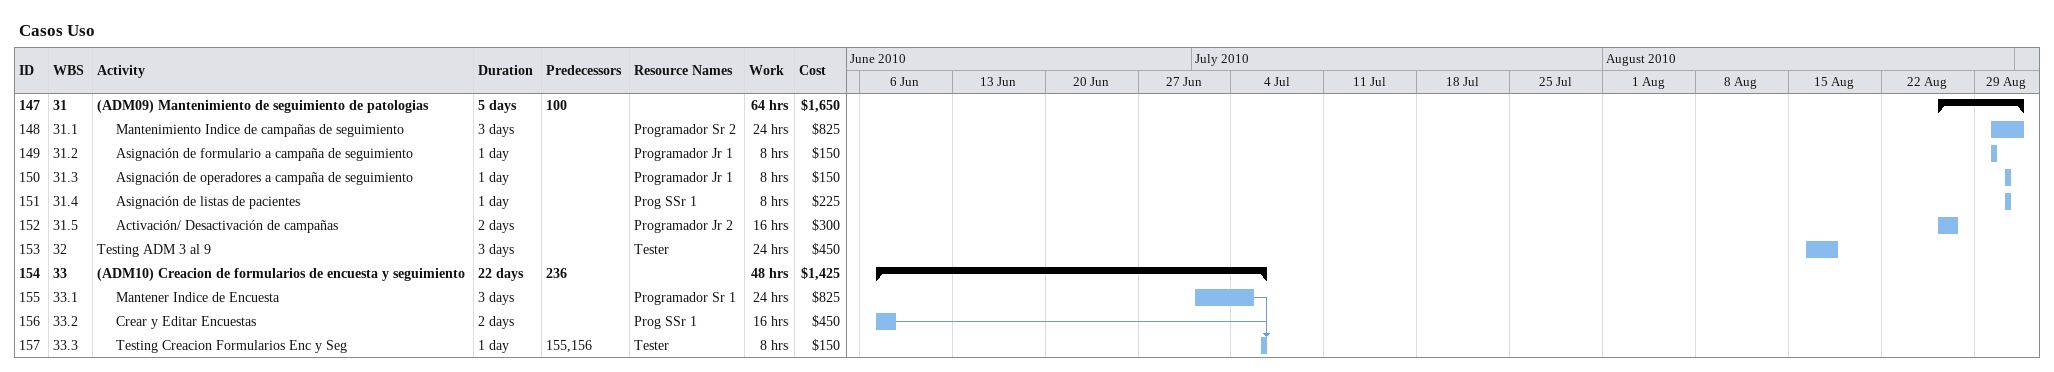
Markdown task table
Casos Uso

| ID | WBS | Task | Duration | Start | Finish | Predecessors | Resources | Work (h) | Cost ($) |
|---|---|---|---|---|---|---|---|---|---|
| 147 | 31 | **(ADM09) Mantenimiento de seguimiento de patologias** | 5d | 2010-08-26 | 2010-09-01 | 100 |  | 64 | 1650 |
| 148 | 31.1 | Mantenimiento Indice de campañas de seguimiento | 3d | 2010-08-30 | 2010-09-01 |  | Programador Sr 2 | 24 | 825 |
| 149 | 31.2 | Asignación de formulario a campaña de seguimiento | 1d | 2010-08-30 | 2010-08-30 |  | Programador Jr 1 | 8 | 150 |
| 150 | 31.3 | Asignación de operadores a campaña de seguimiento | 1d | 2010-08-31 | 2010-08-31 |  | Programador Jr 1 | 8 | 150 |
| 151 | 31.4 | Asignación de listas de pacientes | 1d | 2010-08-31 | 2010-08-31 |  | Prog SSr 1 | 8 | 225 |
| 152 | 31.5 | Activación/ Desactivación de campañas | 2d | 2010-08-26 | 2010-08-27 |  | Programador Jr 2 | 16 | 300 |
| 153 | 32 | Testing ADM 3 al 9 | 3d | 2010-08-16 | 2010-08-18 |  | Tester | 24 | 450 |
| 154 | 33 | **(ADM10) Creacion de formularios de encuesta y seguimiento** | 22d | 2010-06-07 | 2010-07-06 | 236 |  | 48 | 1425 |
| 155 | 33.1 | Mantener Indice de Encuesta | 3d | 2010-07-01 | 2010-07-05 |  | Programador Sr 1 | 24 | 825 |
| 156 | 33.2 | Crear y Editar Encuestas | 2d | 2010-06-07 | 2010-06-08 |  | Prog SSr 1 | 16 | 450 |
| 157 | 33.3 | Testing Creacion Formularios Enc y Seg | 1d | 2010-07-06 | 2010-07-06 | 155, 156 | Tester | 8 | 150 |
